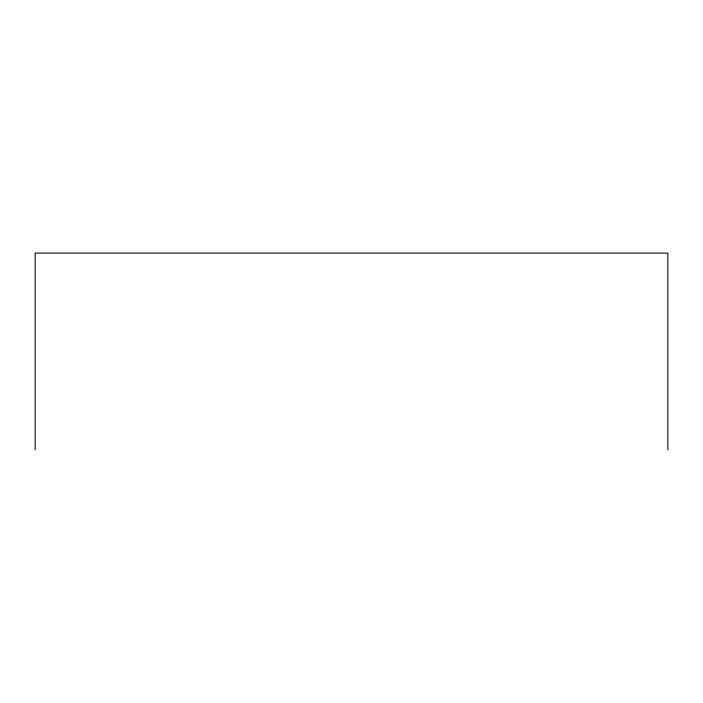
<?xml version="1.0" encoding="UTF-8"?>
<svg xmlns="http://www.w3.org/2000/svg" width="703" height="703" viewBox="0 0 703 703"><rect width="100%" height="100%" fill="white"/><g stroke="black" fill="none" stroke-linecap="round" stroke-linejoin="round"><path stroke-width="1.05" d="M667.85 449.894L667.85 253.106L35.15 253.106L35.15 449.894"/></g></svg>
